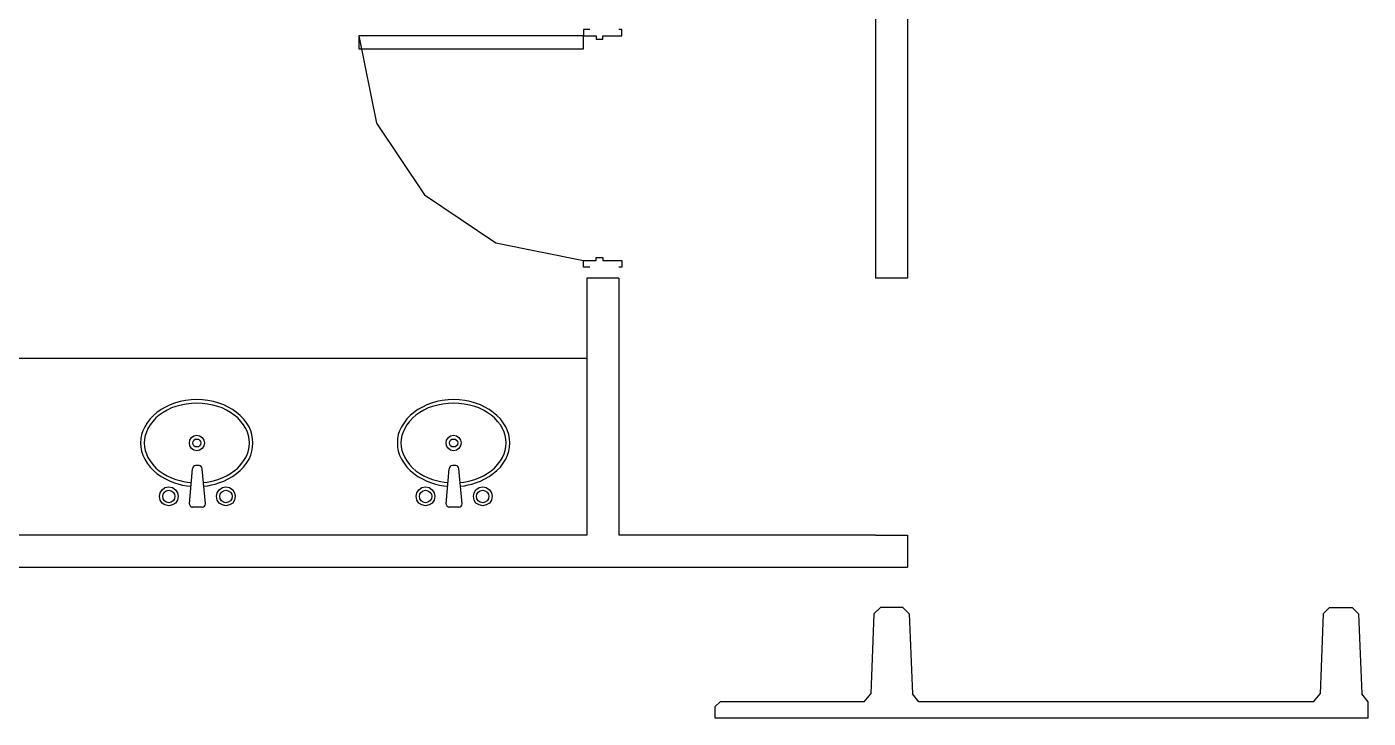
# Model space of a CAD drawing. Header units: metres. Extents: x 2 to 323, y -2 to 254.
# Drawn here: x 242.462 to 246.641, y 37.311 to 39.464 of the extents above; entities that cross this region are included whole.
import ezdxf

# ---------------------------------------------------------------- set-up
doc = ezdxf.new("R2010")
doc.units = ezdxf.units.M
doc.layers.add('REFERENCIA', color=7, linetype='Continuous')

msp = doc.modelspace()

# ---------------------------------------------------------------- linework, layer by layer
at = {"layer": 'REFERENCIA'}
for p, q in [((245.206, 41.281), (245.206, 38.681)), ((245.206, 41.281), (245.206, 38.681)), ((245.106, 41.181), (245.106, 38.681)), ((245.106, 41.181), (245.106, 38.681)), ((245.206, 38.781), (245.206, 38.681)), ((245.206, 38.781), (245.206, 38.681)), ((244.206, 38.681), (244.206, 37.881)), ((244.306, 38.681), (244.206, 38.681)), ((244.206, 38.681), (244.206, 37.881)), ((244.306, 38.681), (244.206, 38.681)), ((244.306, 38.681), (244.306, 37.881)), ((244.306, 38.681), (244.306, 37.881)), ((245.206, 38.681), (245.106, 38.681)), ((245.206, 38.681), (245.106, 38.681)), ((244.206, 38.431), (242.415, 38.431)), ((244.206, 38.431), (242.415, 38.431)), ((242.968, 37.978), (242.978, 38.088)), ((242.968, 37.978), (242.978, 38.088)), ((242.998, 38.098), (242.988, 38.098)), ((242.998, 38.098), (242.988, 38.098)), ((243.018, 37.978), (243.008, 38.088)), ((243.018, 37.978), (243.008, 38.088)), ((243.768, 37.978), (243.778, 38.088)), ((243.768, 37.978), (243.778, 38.088)), ((243.798, 38.098), (243.788, 38.098)), ((243.798, 38.098), (243.788, 38.098)), ((243.818, 37.978), (243.808, 38.088)), ((243.818, 37.978), (243.808, 38.088)), ((243.008, 37.968), (242.978, 37.968)), ((243.008, 37.968), (242.978, 37.968)), ((243.808, 37.968), (243.778, 37.968)), ((243.808, 37.968), (243.778, 37.968)), ((244.206, 37.881), (240.415, 37.881)), ((244.206, 37.881), (240.415, 37.881)), ((245.106, 37.881), (244.306, 37.881)), ((245.106, 37.881), (244.306, 37.881)), ((245.106, 37.881), (245.206, 37.881)), ((245.106, 37.881), (245.106, 37.881)), ((245.106, 37.881), (245.206, 37.881)), ((245.106, 37.881), (245.106, 37.881)), ((245.206, 37.881), (245.206, 37.781)), ((245.206, 37.881), (245.206, 37.781)), ((240.315, 37.781), (245.206, 37.781)), ((240.315, 37.781), (245.206, 37.781)), ((245.101, 37.636), (245.091, 37.387)), ((245.101, 37.636), (245.091, 37.387)), ((245.101, 37.636), (245.121, 37.656)), ((245.101, 37.636), (245.121, 37.656)), ((245.191, 37.656), (245.121, 37.656)), ((245.211, 37.636), (245.191, 37.656)), ((245.211, 37.636), (245.191, 37.656)), ((245.211, 37.636), (245.221, 37.387)), ((245.211, 37.636), (245.221, 37.387)), ((246.501, 37.636), (246.491, 37.387)), ((246.501, 37.636), (246.491, 37.387)), ((246.501, 37.636), (246.521, 37.656)), ((246.501, 37.636), (246.521, 37.656)), ((246.521, 37.656), (246.591, 37.656)), ((246.521, 37.656), (246.591, 37.656)), ((246.521, 37.656), (246.591, 37.656)), ((246.521, 37.656), (246.591, 37.656)), ((246.611, 37.636), (246.591, 37.656)), ((246.611, 37.636), (246.591, 37.656)), ((246.611, 37.636), (246.621, 37.387)), ((246.611, 37.636), (246.621, 37.387)), ((245.071, 37.362), (245.091, 37.387)), ((245.071, 37.362), (245.091, 37.387)), ((245.241, 37.362), (245.221, 37.387)), ((245.241, 37.362), (245.221, 37.387)), ((246.471, 37.362), (246.491, 37.387)), ((246.471, 37.362), (246.491, 37.387)), ((246.641, 37.362), (246.621, 37.387)), ((246.641, 37.362), (246.621, 37.387)), ((244.606, 37.347), (244.622, 37.362)), ((244.606, 37.347), (244.622, 37.362)), ((244.606, 37.311), (244.606, 37.347)), ((244.606, 37.311), (244.606, 37.347)), ((245.071, 37.362), (244.622, 37.362)), ((245.071, 37.362), (244.622, 37.362)), ((246.471, 37.362), (245.241, 37.362)), ((246.471, 37.362), (245.241, 37.362)), ((246.641, 37.311), (246.641, 37.362)), ((246.641, 37.311), (246.641, 37.362)), ((246.641, 37.311), (244.606, 37.311)), ((246.641, 37.311), (244.606, 37.311))]:
    msp.add_line(p, q, dxfattribs=at)
for points in [[(244.216, 39.456), (244.196, 39.456), (244.196, 39.436), (244.236, 39.436), (244.236, 39.426), (244.256, 39.426), (244.256, 39.436), (244.316, 39.436), (244.316, 39.456), (244.306, 39.456)], [(244.216, 39.456), (244.196, 39.456), (244.196, 39.436), (244.236, 39.436), (244.236, 39.426), (244.256, 39.426), (244.256, 39.436), (244.316, 39.436), (244.316, 39.456), (244.306, 39.456)], [(243.496, 39.436), (243.551, 39.164), (243.701, 38.941), (243.923, 38.791), (244.196, 38.736)], [(243.496, 39.436), (243.551, 39.164), (243.701, 38.941), (243.923, 38.791), (244.196, 38.736)], [(244.216, 38.716), (244.196, 38.716), (244.196, 38.736), (244.236, 38.736), (244.236, 38.746), (244.256, 38.746), (244.256, 38.736), (244.316, 38.736), (244.316, 38.716), (244.306, 38.716)], [(244.216, 38.716), (244.196, 38.716), (244.196, 38.736), (244.236, 38.736), (244.236, 38.746), (244.256, 38.746), (244.256, 38.736), (244.316, 38.736), (244.316, 38.716), (244.306, 38.716)], [(243.166, 38.168), (243.165, 38.181), (243.163, 38.194), (243.159, 38.206), (243.154, 38.218), (243.146, 38.231), (243.137, 38.243), (243.126, 38.254), (243.115, 38.263), (243.102, 38.272), (243.089, 38.28), (243.075, 38.287), (243.06, 38.292), (243.043, 38.297), (243.026, 38.3), (243.009, 38.302), (242.991, 38.303), (242.974, 38.302), (242.956, 38.3), (242.939, 38.297), (242.922, 38.292), (242.908, 38.287), (242.894, 38.28), (242.88, 38.272), (242.867, 38.263), (242.856, 38.254), (242.846, 38.243), (242.837, 38.231), (242.829, 38.218), (242.823, 38.206), (242.819, 38.194), (242.817, 38.181), (242.816, 38.168), (242.817, 38.155), (242.819, 38.142), (242.823, 38.13), (242.829, 38.118), (242.837, 38.105), (242.846, 38.093), (242.856, 38.082), (242.867, 38.073), (242.88, 38.064), (242.894, 38.056), (242.908, 38.049), (242.922, 38.044), (242.935, 38.04), (242.947, 38.037), (242.96, 38.035), (242.973, 38.034)], [(243.166, 38.168), (243.165, 38.181), (243.163, 38.194), (243.159, 38.206), (243.154, 38.218), (243.146, 38.231), (243.137, 38.243), (243.126, 38.254), (243.115, 38.263), (243.102, 38.272), (243.089, 38.28), (243.075, 38.287), (243.06, 38.292), (243.043, 38.297), (243.026, 38.3), (243.009, 38.302), (242.991, 38.303), (242.974, 38.302), (242.956, 38.3), (242.939, 38.297), (242.922, 38.292), (242.908, 38.287), (242.894, 38.28), (242.88, 38.272), (242.867, 38.263), (242.856, 38.254), (242.846, 38.243), (242.837, 38.231), (242.829, 38.218), (242.823, 38.206), (242.819, 38.194), (242.817, 38.181), (242.816, 38.168), (242.817, 38.155), (242.819, 38.142), (242.823, 38.13), (242.829, 38.118), (242.837, 38.105), (242.846, 38.093), (242.856, 38.082), (242.867, 38.073), (242.88, 38.064), (242.894, 38.056), (242.908, 38.049), (242.922, 38.044), (242.935, 38.04), (242.947, 38.037), (242.96, 38.035), (242.973, 38.034)], [(243.155, 38.168), (243.154, 38.18), (243.152, 38.191), (243.149, 38.202), (243.144, 38.213), (243.137, 38.224), (243.128, 38.235), (243.119, 38.246), (243.108, 38.255), (243.096, 38.263), (243.084, 38.27), (243.07, 38.277), (243.057, 38.282), (243.041, 38.286), (243.024, 38.289), (243.008, 38.291), (242.991, 38.292), (242.975, 38.291), (242.958, 38.289), (242.942, 38.286), (242.926, 38.282), (242.912, 38.277), (242.899, 38.27), (242.886, 38.263), (242.874, 38.255), (242.864, 38.246), (242.854, 38.235), (242.846, 38.224), (242.839, 38.213), (242.834, 38.202), (242.83, 38.191), (242.828, 38.18), (242.827, 38.168), (242.828, 38.156), (242.83, 38.145), (242.834, 38.134), (242.839, 38.123), (242.846, 38.112), (242.854, 38.101), (242.864, 38.09), (242.874, 38.081), (242.886, 38.073), (242.899, 38.066), (242.912, 38.059), (242.926, 38.054), (242.938, 38.051), (242.95, 38.048), (242.962, 38.046), (242.974, 38.045)], [(243.155, 38.168), (243.154, 38.18), (243.152, 38.191), (243.149, 38.202), (243.144, 38.213), (243.137, 38.224), (243.128, 38.235), (243.119, 38.246), (243.108, 38.255), (243.096, 38.263), (243.084, 38.27), (243.07, 38.277), (243.057, 38.282), (243.041, 38.286), (243.024, 38.289), (243.008, 38.291), (242.991, 38.292), (242.975, 38.291), (242.958, 38.289), (242.942, 38.286), (242.926, 38.282), (242.912, 38.277), (242.899, 38.27), (242.886, 38.263), (242.874, 38.255), (242.864, 38.246), (242.854, 38.235), (242.846, 38.224), (242.839, 38.213), (242.834, 38.202), (242.83, 38.191), (242.828, 38.18), (242.827, 38.168), (242.828, 38.156), (242.83, 38.145), (242.834, 38.134), (242.839, 38.123), (242.846, 38.112), (242.854, 38.101), (242.864, 38.09), (242.874, 38.081), (242.886, 38.073), (242.899, 38.066), (242.912, 38.059), (242.926, 38.054), (242.938, 38.051), (242.95, 38.048), (242.962, 38.046), (242.974, 38.045)], [(243.966, 38.168), (243.965, 38.181), (243.963, 38.194), (243.959, 38.206), (243.954, 38.218), (243.946, 38.231), (243.937, 38.243), (243.926, 38.254), (243.915, 38.263), (243.902, 38.272), (243.889, 38.28), (243.875, 38.287), (243.86, 38.292), (243.843, 38.297), (243.826, 38.3), (243.809, 38.302), (243.791, 38.303), (243.774, 38.302), (243.756, 38.3), (243.739, 38.297), (243.722, 38.292), (243.708, 38.287), (243.694, 38.28), (243.68, 38.272), (243.667, 38.263), (243.656, 38.254), (243.646, 38.243), (243.637, 38.231), (243.629, 38.218), (243.623, 38.206), (243.619, 38.194), (243.617, 38.181), (243.616, 38.168), (243.617, 38.155), (243.619, 38.142), (243.623, 38.13), (243.629, 38.118), (243.637, 38.105), (243.646, 38.093), (243.656, 38.082), (243.667, 38.073), (243.68, 38.064), (243.694, 38.056), (243.708, 38.049), (243.722, 38.044), (243.735, 38.04), (243.747, 38.037), (243.76, 38.035), (243.773, 38.034)], [(243.966, 38.168), (243.965, 38.181), (243.963, 38.194), (243.959, 38.206), (243.954, 38.218), (243.946, 38.231), (243.937, 38.243), (243.926, 38.254), (243.915, 38.263), (243.902, 38.272), (243.889, 38.28), (243.875, 38.287), (243.86, 38.292), (243.843, 38.297), (243.826, 38.3), (243.809, 38.302), (243.791, 38.303), (243.774, 38.302), (243.756, 38.3), (243.739, 38.297), (243.722, 38.292), (243.708, 38.287), (243.694, 38.28), (243.68, 38.272), (243.667, 38.263), (243.656, 38.254), (243.646, 38.243), (243.637, 38.231), (243.629, 38.218), (243.623, 38.206), (243.619, 38.194), (243.617, 38.181), (243.616, 38.168), (243.617, 38.155), (243.619, 38.142), (243.623, 38.13), (243.629, 38.118), (243.637, 38.105), (243.646, 38.093), (243.656, 38.082), (243.667, 38.073), (243.68, 38.064), (243.694, 38.056), (243.708, 38.049), (243.722, 38.044), (243.735, 38.04), (243.747, 38.037), (243.76, 38.035), (243.773, 38.034)], [(243.955, 38.168), (243.954, 38.18), (243.952, 38.191), (243.949, 38.202), (243.944, 38.213), (243.937, 38.224), (243.928, 38.235), (243.919, 38.246), (243.908, 38.255), (243.896, 38.263), (243.884, 38.27), (243.87, 38.277), (243.857, 38.282), (243.841, 38.286), (243.824, 38.289), (243.808, 38.291), (243.791, 38.292), (243.775, 38.291), (243.758, 38.289), (243.742, 38.286), (243.726, 38.282), (243.712, 38.277), (243.699, 38.27), (243.686, 38.263), (243.674, 38.255), (243.664, 38.246), (243.654, 38.235), (243.646, 38.224), (243.639, 38.213), (243.634, 38.202), (243.63, 38.191), (243.628, 38.18), (243.627, 38.168), (243.628, 38.156), (243.63, 38.145), (243.634, 38.134), (243.639, 38.123), (243.646, 38.112), (243.654, 38.101), (243.664, 38.09), (243.674, 38.081), (243.686, 38.073), (243.699, 38.066), (243.712, 38.059), (243.726, 38.054), (243.738, 38.051), (243.75, 38.048), (243.762, 38.046), (243.774, 38.045)], [(243.955, 38.168), (243.954, 38.18), (243.952, 38.191), (243.949, 38.202), (243.944, 38.213), (243.937, 38.224), (243.928, 38.235), (243.919, 38.246), (243.908, 38.255), (243.896, 38.263), (243.884, 38.27), (243.87, 38.277), (243.857, 38.282), (243.841, 38.286), (243.824, 38.289), (243.808, 38.291), (243.791, 38.292), (243.775, 38.291), (243.758, 38.289), (243.742, 38.286), (243.726, 38.282), (243.712, 38.277), (243.699, 38.27), (243.686, 38.263), (243.674, 38.255), (243.664, 38.246), (243.654, 38.235), (243.646, 38.224), (243.639, 38.213), (243.634, 38.202), (243.63, 38.191), (243.628, 38.18), (243.627, 38.168), (243.628, 38.156), (243.63, 38.145), (243.634, 38.134), (243.639, 38.123), (243.646, 38.112), (243.654, 38.101), (243.664, 38.09), (243.674, 38.081), (243.686, 38.073), (243.699, 38.066), (243.712, 38.059), (243.726, 38.054), (243.738, 38.051), (243.75, 38.048), (243.762, 38.046), (243.774, 38.045)], [(243.012, 38.045), (243.023, 38.046), (243.034, 38.048), (243.046, 38.051), (243.057, 38.054), (243.07, 38.059), (243.084, 38.066), (243.096, 38.073), (243.108, 38.081), (243.119, 38.09), (243.128, 38.101), (243.137, 38.112), (243.144, 38.123), (243.149, 38.134), (243.152, 38.145), (243.154, 38.156), (243.155, 38.168)], [(243.012, 38.045), (243.023, 38.046), (243.034, 38.048), (243.046, 38.051), (243.057, 38.054), (243.07, 38.059), (243.084, 38.066), (243.096, 38.073), (243.108, 38.081), (243.119, 38.09), (243.128, 38.101), (243.137, 38.112), (243.144, 38.123), (243.149, 38.134), (243.152, 38.145), (243.154, 38.156), (243.155, 38.168)], [(243.013, 38.034), (243.025, 38.035), (243.037, 38.038), (243.048, 38.04), (243.06, 38.044), (243.075, 38.049), (243.089, 38.056), (243.102, 38.064), (243.115, 38.073), (243.126, 38.082), (243.137, 38.093), (243.146, 38.105), (243.154, 38.118), (243.159, 38.13), (243.163, 38.142), (243.165, 38.155), (243.166, 38.168)], [(243.013, 38.034), (243.025, 38.035), (243.037, 38.038), (243.048, 38.04), (243.06, 38.044), (243.075, 38.049), (243.089, 38.056), (243.102, 38.064), (243.115, 38.073), (243.126, 38.082), (243.137, 38.093), (243.146, 38.105), (243.154, 38.118), (243.159, 38.13), (243.163, 38.142), (243.165, 38.155), (243.166, 38.168)], [(243.812, 38.045), (243.823, 38.046), (243.834, 38.048), (243.846, 38.051), (243.857, 38.054), (243.87, 38.059), (243.884, 38.066), (243.896, 38.073), (243.908, 38.081), (243.919, 38.09), (243.928, 38.101), (243.937, 38.112), (243.944, 38.123), (243.949, 38.134), (243.952, 38.145), (243.954, 38.156), (243.955, 38.168)], [(243.812, 38.045), (243.823, 38.046), (243.834, 38.048), (243.846, 38.051), (243.857, 38.054), (243.87, 38.059), (243.884, 38.066), (243.896, 38.073), (243.908, 38.081), (243.919, 38.09), (243.928, 38.101), (243.937, 38.112), (243.944, 38.123), (243.949, 38.134), (243.952, 38.145), (243.954, 38.156), (243.955, 38.168)], [(243.813, 38.034), (243.825, 38.035), (243.837, 38.038), (243.848, 38.04), (243.86, 38.044), (243.875, 38.049), (243.889, 38.056), (243.902, 38.064), (243.915, 38.073), (243.926, 38.082), (243.937, 38.093), (243.946, 38.105), (243.954, 38.118), (243.959, 38.13), (243.963, 38.142), (243.965, 38.155), (243.966, 38.168)], [(243.813, 38.034), (243.825, 38.035), (243.837, 38.038), (243.848, 38.04), (243.86, 38.044), (243.875, 38.049), (243.889, 38.056), (243.902, 38.064), (243.915, 38.073), (243.926, 38.082), (243.937, 38.093), (243.946, 38.105), (243.954, 38.118), (243.959, 38.13), (243.963, 38.142), (243.965, 38.155), (243.966, 38.168)], [(242.988, 38.098), (242.984, 38.097), (242.981, 38.095), (242.979, 38.092), (242.978, 38.088)], [(242.988, 38.098), (242.984, 38.097), (242.981, 38.095), (242.979, 38.092), (242.978, 38.088)], [(243.008, 38.088), (243.007, 38.092), (243.005, 38.095), (243.002, 38.097), (242.998, 38.098)], [(243.008, 38.088), (243.007, 38.092), (243.005, 38.095), (243.002, 38.097), (242.998, 38.098)], [(243.788, 38.098), (243.784, 38.097), (243.781, 38.095), (243.779, 38.092), (243.778, 38.088)], [(243.788, 38.098), (243.784, 38.097), (243.781, 38.095), (243.779, 38.092), (243.778, 38.088)], [(243.808, 38.088), (243.807, 38.092), (243.805, 38.095), (243.802, 38.097), (243.798, 38.098)], [(243.808, 38.088), (243.807, 38.092), (243.805, 38.095), (243.802, 38.097), (243.798, 38.098)], [(242.968, 37.978), (242.968, 37.976), (242.969, 37.974), (242.97, 37.972), (242.971, 37.971), (242.972, 37.97), (242.974, 37.969), (242.976, 37.968), (242.978, 37.968)], [(242.968, 37.978), (242.968, 37.976), (242.969, 37.974), (242.97, 37.972), (242.971, 37.971), (242.972, 37.97), (242.974, 37.969), (242.976, 37.968), (242.978, 37.968)], [(243.008, 37.968), (243.012, 37.969), (243.015, 37.971), (243.017, 37.974), (243.018, 37.978)], [(243.008, 37.968), (243.012, 37.969), (243.015, 37.971), (243.017, 37.974), (243.018, 37.978)], [(243.768, 37.978), (243.768, 37.976), (243.769, 37.974), (243.77, 37.972), (243.771, 37.971), (243.772, 37.97), (243.774, 37.969), (243.776, 37.968), (243.778, 37.968)], [(243.768, 37.978), (243.768, 37.976), (243.769, 37.974), (243.77, 37.972), (243.771, 37.971), (243.772, 37.97), (243.774, 37.969), (243.776, 37.968), (243.778, 37.968)], [(243.808, 37.968), (243.812, 37.969), (243.815, 37.971), (243.817, 37.974), (243.818, 37.978)], [(243.808, 37.968), (243.812, 37.969), (243.815, 37.971), (243.817, 37.974), (243.818, 37.978)]]:
    msp.add_lwpolyline(points, dxfattribs=at)
for points in [[(244.196, 39.436), (243.496, 39.436), (243.496, 39.396), (244.196, 39.396), (244.196, 39.436)], [(244.196, 39.436), (243.496, 39.436), (243.496, 39.396), (244.196, 39.396), (244.196, 39.436)], [(243.015, 38.168), (243.013, 38.159), (243.008, 38.151), (243, 38.146), (242.991, 38.144), (242.982, 38.146), (242.975, 38.151), (242.969, 38.159), (242.968, 38.168), (242.969, 38.177), (242.975, 38.185), (242.982, 38.19), (242.991, 38.192), (243, 38.19), (243.008, 38.185), (243.013, 38.177), (243.015, 38.168)], [(243.015, 38.168), (243.013, 38.159), (243.008, 38.151), (243, 38.146), (242.991, 38.144), (242.982, 38.146), (242.975, 38.151), (242.969, 38.159), (242.968, 38.168), (242.969, 38.177), (242.975, 38.185), (242.982, 38.19), (242.991, 38.192), (243, 38.19), (243.008, 38.185), (243.013, 38.177), (243.015, 38.168)], [(243.004, 38.168), (243.003, 38.163), (243, 38.159), (242.996, 38.156), (242.991, 38.156), (242.986, 38.156), (242.982, 38.159), (242.98, 38.163), (242.979, 38.168), (242.98, 38.173), (242.982, 38.177), (242.986, 38.18), (242.991, 38.18), (242.996, 38.18), (243, 38.177), (243.003, 38.173), (243.004, 38.168)], [(243.004, 38.168), (243.003, 38.163), (243, 38.159), (242.996, 38.156), (242.991, 38.156), (242.986, 38.156), (242.982, 38.159), (242.98, 38.163), (242.979, 38.168), (242.98, 38.173), (242.982, 38.177), (242.986, 38.18), (242.991, 38.18), (242.996, 38.18), (243, 38.177), (243.003, 38.173), (243.004, 38.168)], [(243.815, 38.168), (243.813, 38.159), (243.808, 38.151), (243.8, 38.146), (243.791, 38.144), (243.782, 38.146), (243.775, 38.151), (243.769, 38.159), (243.768, 38.168), (243.769, 38.177), (243.775, 38.185), (243.782, 38.19), (243.791, 38.192), (243.8, 38.19), (243.808, 38.185), (243.813, 38.177), (243.815, 38.168)], [(243.815, 38.168), (243.813, 38.159), (243.808, 38.151), (243.8, 38.146), (243.791, 38.144), (243.782, 38.146), (243.775, 38.151), (243.769, 38.159), (243.768, 38.168), (243.769, 38.177), (243.775, 38.185), (243.782, 38.19), (243.791, 38.192), (243.8, 38.19), (243.808, 38.185), (243.813, 38.177), (243.815, 38.168)], [(243.804, 38.168), (243.803, 38.163), (243.8, 38.159), (243.796, 38.156), (243.791, 38.156), (243.786, 38.156), (243.782, 38.159), (243.78, 38.163), (243.779, 38.168), (243.78, 38.173), (243.782, 38.177), (243.786, 38.18), (243.791, 38.18), (243.796, 38.18), (243.8, 38.177), (243.803, 38.173), (243.804, 38.168)], [(243.804, 38.168), (243.803, 38.163), (243.8, 38.159), (243.796, 38.156), (243.791, 38.156), (243.786, 38.156), (243.782, 38.159), (243.78, 38.163), (243.779, 38.168), (243.78, 38.173), (243.782, 38.177), (243.786, 38.18), (243.791, 38.18), (243.796, 38.18), (243.8, 38.177), (243.803, 38.173), (243.804, 38.168)], [(242.933, 38.002), (242.931, 37.99), (242.925, 37.981), (242.915, 37.975), (242.904, 37.972), (242.892, 37.975), (242.883, 37.981), (242.877, 37.99), (242.875, 38.002), (242.877, 38.013), (242.883, 38.022), (242.892, 38.029), (242.904, 38.031), (242.915, 38.029), (242.925, 38.022), (242.931, 38.013), (242.933, 38.002)], [(242.933, 38.002), (242.931, 37.99), (242.925, 37.981), (242.915, 37.975), (242.904, 37.972), (242.892, 37.975), (242.883, 37.981), (242.877, 37.99), (242.875, 38.002), (242.877, 38.013), (242.883, 38.022), (242.892, 38.029), (242.904, 38.031), (242.915, 38.029), (242.925, 38.022), (242.931, 38.013), (242.933, 38.002)], [(242.923, 38.002), (242.922, 37.994), (242.917, 37.988), (242.911, 37.984), (242.904, 37.982), (242.896, 37.984), (242.89, 37.988), (242.886, 37.994), (242.885, 38.002), (242.886, 38.009), (242.89, 38.015), (242.896, 38.019), (242.904, 38.021), (242.911, 38.019), (242.917, 38.015), (242.922, 38.009), (242.923, 38.002)], [(242.923, 38.002), (242.922, 37.994), (242.917, 37.988), (242.911, 37.984), (242.904, 37.982), (242.896, 37.984), (242.89, 37.988), (242.886, 37.994), (242.885, 38.002), (242.886, 38.009), (242.89, 38.015), (242.896, 38.019), (242.904, 38.021), (242.911, 38.019), (242.917, 38.015), (242.922, 38.009), (242.923, 38.002)], [(243.111, 38.002), (243.109, 37.99), (243.103, 37.981), (243.093, 37.975), (243.082, 37.972), (243.071, 37.975), (243.061, 37.981), (243.055, 37.99), (243.053, 38.002), (243.055, 38.013), (243.061, 38.022), (243.071, 38.029), (243.082, 38.031), (243.093, 38.029), (243.103, 38.022), (243.109, 38.013), (243.111, 38.002)], [(243.111, 38.002), (243.109, 37.99), (243.103, 37.981), (243.093, 37.975), (243.082, 37.972), (243.071, 37.975), (243.061, 37.981), (243.055, 37.99), (243.053, 38.002), (243.055, 38.013), (243.061, 38.022), (243.071, 38.029), (243.082, 38.031), (243.093, 38.029), (243.103, 38.022), (243.109, 38.013), (243.111, 38.002)], [(243.101, 38.002), (243.1, 37.994), (243.096, 37.988), (243.089, 37.984), (243.082, 37.982), (243.074, 37.984), (243.068, 37.988), (243.064, 37.994), (243.063, 38.002), (243.064, 38.009), (243.068, 38.015), (243.074, 38.019), (243.082, 38.021), (243.089, 38.019), (243.096, 38.015), (243.1, 38.009), (243.101, 38.002)], [(243.101, 38.002), (243.1, 37.994), (243.096, 37.988), (243.089, 37.984), (243.082, 37.982), (243.074, 37.984), (243.068, 37.988), (243.064, 37.994), (243.063, 38.002), (243.064, 38.009), (243.068, 38.015), (243.074, 38.019), (243.082, 38.021), (243.089, 38.019), (243.096, 38.015), (243.1, 38.009), (243.101, 38.002)], [(243.733, 38.002), (243.731, 37.99), (243.725, 37.981), (243.715, 37.975), (243.704, 37.972), (243.692, 37.975), (243.683, 37.981), (243.677, 37.99), (243.675, 38.002), (243.677, 38.013), (243.683, 38.022), (243.692, 38.029), (243.704, 38.031), (243.715, 38.029), (243.725, 38.022), (243.731, 38.013), (243.733, 38.002)], [(243.733, 38.002), (243.731, 37.99), (243.725, 37.981), (243.715, 37.975), (243.704, 37.972), (243.692, 37.975), (243.683, 37.981), (243.677, 37.99), (243.675, 38.002), (243.677, 38.013), (243.683, 38.022), (243.692, 38.029), (243.704, 38.031), (243.715, 38.029), (243.725, 38.022), (243.731, 38.013), (243.733, 38.002)], [(243.723, 38.002), (243.722, 37.994), (243.717, 37.988), (243.711, 37.984), (243.704, 37.982), (243.696, 37.984), (243.69, 37.988), (243.686, 37.994), (243.685, 38.002), (243.686, 38.009), (243.69, 38.015), (243.696, 38.019), (243.704, 38.021), (243.711, 38.019), (243.717, 38.015), (243.722, 38.009), (243.723, 38.002)], [(243.723, 38.002), (243.722, 37.994), (243.717, 37.988), (243.711, 37.984), (243.704, 37.982), (243.696, 37.984), (243.69, 37.988), (243.686, 37.994), (243.685, 38.002), (243.686, 38.009), (243.69, 38.015), (243.696, 38.019), (243.704, 38.021), (243.711, 38.019), (243.717, 38.015), (243.722, 38.009), (243.723, 38.002)], [(243.911, 38.002), (243.909, 37.99), (243.903, 37.981), (243.893, 37.975), (243.882, 37.972), (243.871, 37.975), (243.861, 37.981), (243.855, 37.99), (243.853, 38.002), (243.855, 38.013), (243.861, 38.022), (243.871, 38.029), (243.882, 38.031), (243.893, 38.029), (243.903, 38.022), (243.909, 38.013), (243.911, 38.002)], [(243.911, 38.002), (243.909, 37.99), (243.903, 37.981), (243.893, 37.975), (243.882, 37.972), (243.871, 37.975), (243.861, 37.981), (243.855, 37.99), (243.853, 38.002), (243.855, 38.013), (243.861, 38.022), (243.871, 38.029), (243.882, 38.031), (243.893, 38.029), (243.903, 38.022), (243.909, 38.013), (243.911, 38.002)], [(243.901, 38.002), (243.9, 37.994), (243.896, 37.988), (243.889, 37.984), (243.882, 37.982), (243.874, 37.984), (243.868, 37.988), (243.864, 37.994), (243.863, 38.002), (243.864, 38.009), (243.868, 38.015), (243.874, 38.019), (243.882, 38.021), (243.889, 38.019), (243.896, 38.015), (243.9, 38.009), (243.901, 38.002)], [(243.901, 38.002), (243.9, 37.994), (243.896, 37.988), (243.889, 37.984), (243.882, 37.982), (243.874, 37.984), (243.868, 37.988), (243.864, 37.994), (243.863, 38.002), (243.864, 38.009), (243.868, 38.015), (243.874, 38.019), (243.882, 38.021), (243.889, 38.019), (243.896, 38.015), (243.9, 38.009), (243.901, 38.002)]]:
    msp.add_lwpolyline(points, close=True, dxfattribs=at)

doc.saveas('drawing.dxf')
